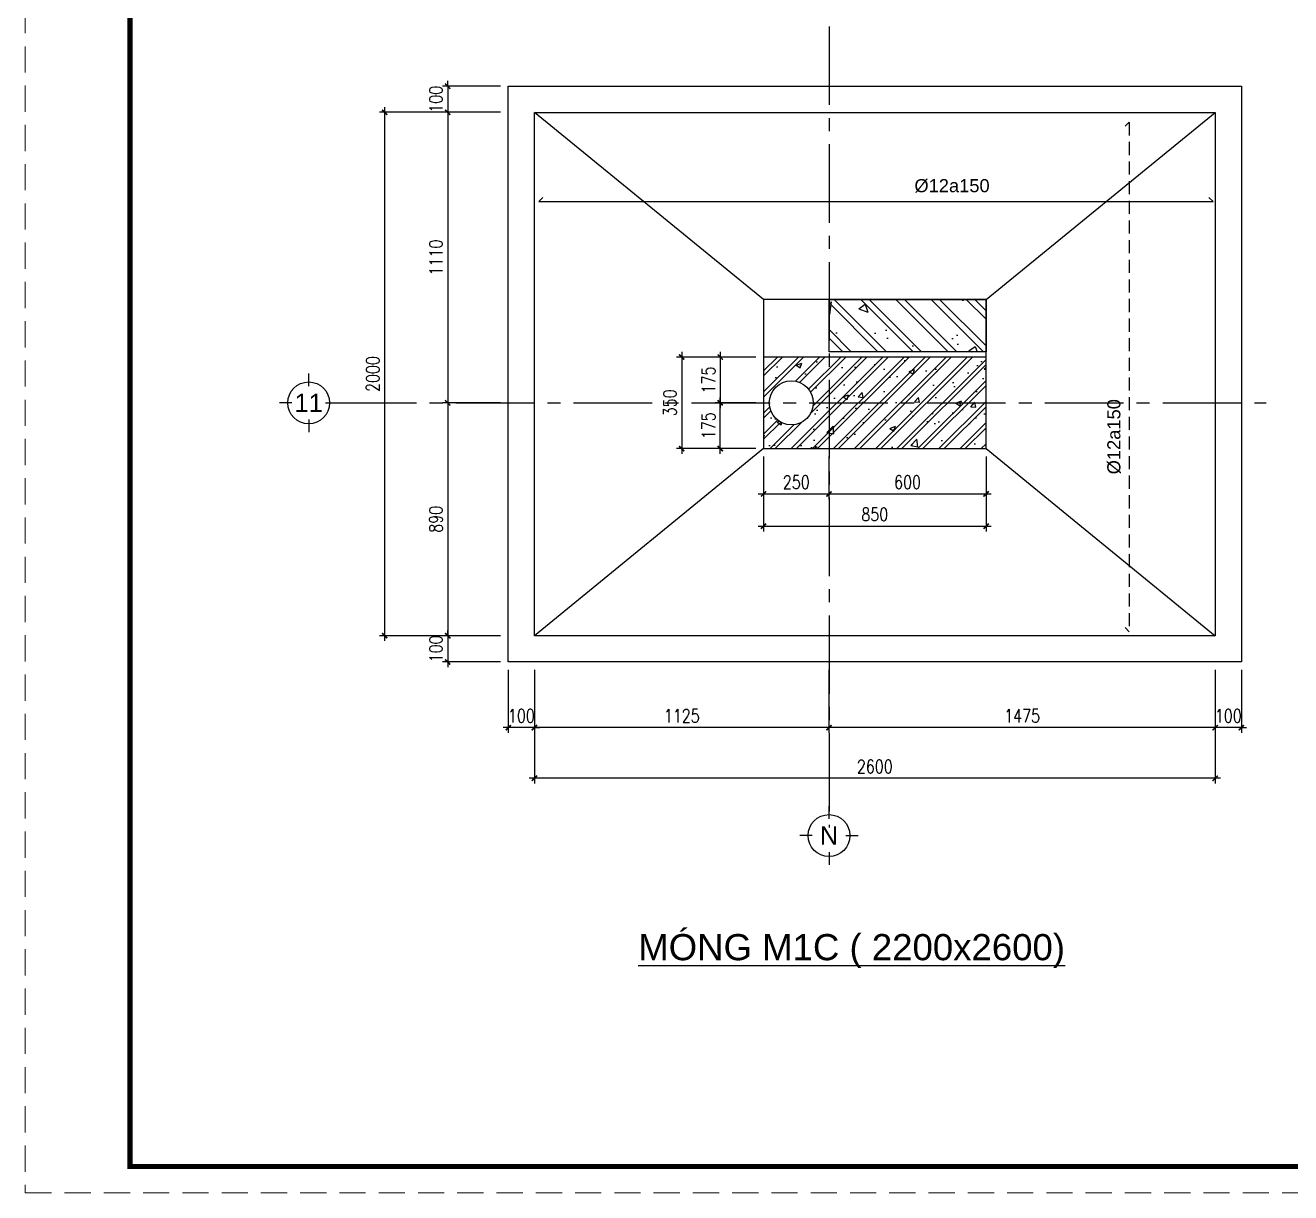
# Model space of a CAD drawing. Header units: inches. Extents: x 651127 to 1529722, y 768575 to 1021311.
# Drawn here: x 1180221 to 1204387, y 831541 to 853843 of the extents above; entities that cross this region are included whole.
import ezdxf
from ezdxf.enums import TextEntityAlignment as Align

# ---------------------------------------------------------------- set-up
doc = ezdxf.new("R2010")
doc.units = ezdxf.units.IN
doc.header["$LTSCALE"] = 1000
doc.header["$MEASUREMENT"] = 0
doc.linetypes.add('CENTER2', pattern=[1.125, 0.75, -0.125, 0.125, -0.125])
doc.linetypes.add('HIDDEN', pattern=[0.375, 0.25, -0.125])
doc.layers.get('DEFPOINTS').update_dxf_attribs({"color": 8, "lineweight": 9})
for name, color, linetype in [('DWGshare.com_1', 7, 'Continuous'), ('DWGshare.com_10', 7, 'Continuous'), ('DWGshare.com_11', 143, 'Continuous'), ('DWGshare.com_15', 1, 'Continuous'), ('DWGshare.com_19', 136, 'Continuous'), ('DWGshare.com_2', 147, 'Continuous'), ('DWGshare.com_3', 7, 'Continuous'), ('DWGshare.com_38', 8, 'Continuous'), ('DWGshare.com_4', 8, 'CENTER2'), ('DWGshare.com_6', 40, 'Continuous'), ('DWGshare.com_9', 8, 'Continuous')]:
    doc.layers.add(name, color=color, linetype=linetype)
doc.styles.add('DWGshare.com_2', font='VHELVEB.TTF')
doc.styles.add('DWGshare.com_4', font='romans.shx', dxfattribs={"width": 0.8})
doc.styles.add('DWGshare.com_6', font='VHELVEN.TTF')
doc.styles.add('DWGshare.com_9', font='VHELVEN.TTF', dxfattribs={"width": 0.8})
doc.dimstyles.new('DWGshare.com_3', dxfattribs={"dimscale": 100, "dimtxt": 2.5, "dimasz": 1, "dimexe": 1, "dimexo": 1.5, "dimgap": 1, "dimtad": 1, "dimdec": 0, "dimlfac": 0.2, "dimzin": 0, "dimdsep": 46, "dimtxsty": 'DWGshare.com_4', "dimblk": 'DWGshare.com_1', "dimcen": 1.5, "dimdle": 1, "dimclrd": 256, "dimclre": 256, "dimclrt": 7, "dimadec": 0, "dimazin": 0, "dimtfac": 1, "dimtdec": 0, "dimtix": 1, "dimtmove": 2, "dimatfit": 3, "dimfxl": 1, "dimtolj": 1, "dimtzin": 0, "dimarcsym": 0})

# ---------------------------------------------------------------- blocks, each defined once
blk = doc.blocks.new('DWGshare.com_1')
at = {"color": 0, "linetype": 'ByBlock', "const_width": 0.3}
blk.add_lwpolyline([(-0.5, -0.5), (0.5, 0.5)], dxfattribs=at)
blk = doc.blocks.new('*D610')
at = {"layer": 'DEFPOINTS', "color": 0, "transparency": 16777216}
for p in [(1189945, 841681), (1195570, 841681), (1189945, 840426)]:
    blk.add_point(p, dxfattribs=at)
at = {"layer": 'DWGshare.com_19', "lineweight": -2, "transparency": 16777216}
for p, q in [((1189945, 841531), (1189945, 840326)), ((1195570, 841531), (1195570, 840326)), ((1195670, 840426), (1189845, 840426))]:
    blk.add_line(p, q, dxfattribs=at)
at = {"layer": 'DWGshare.com_19', "lineweight": -2, "transparency": 16777216, "xscale": 100, "yscale": 100, "zscale": 100, "rotation": 180}
blk.add_blockref('DWGshare.com_1', (1189945, 840426), dxfattribs=at)
at = {"layer": 'DWGshare.com_19', "lineweight": -2, "transparency": 16777216, "xscale": 100, "yscale": 100, "zscale": 100}
blk.add_blockref('DWGshare.com_1', (1195570, 840426), dxfattribs=at)
at = {"layer": 'DWGshare.com_19', "color": 7, "transparency": 16777216, "insert": (1192758, 840651), "char_height": 250, "attachment_point": 5, "style": 'DWGshare.com_4'}
blk.add_mtext('\\A1;1125', dxfattribs=at)
blk = doc.blocks.new('*D613')
at = {"layer": 'DEFPOINTS', "color": 0, "transparency": 16777216}
for p in [(1189945, 841681), (1202945, 841681), (1189945, 839458)]:
    blk.add_point(p, dxfattribs=at)
at = {"layer": 'DWGshare.com_19', "lineweight": -2, "transparency": 16777216}
for p, q in [((1189945, 841531), (1189945, 839358)), ((1202945, 841531), (1202945, 839358)), ((1203045, 839458), (1189845, 839458))]:
    blk.add_line(p, q, dxfattribs=at)
at = {"layer": 'DWGshare.com_19', "lineweight": -2, "transparency": 16777216, "xscale": 100, "yscale": 100, "zscale": 100, "rotation": 180}
blk.add_blockref('DWGshare.com_1', (1189945, 839458), dxfattribs=at)
at = {"layer": 'DWGshare.com_19', "lineweight": -2, "transparency": 16777216, "xscale": 100, "yscale": 100, "zscale": 100}
blk.add_blockref('DWGshare.com_1', (1202945, 839458), dxfattribs=at)
at = {"layer": 'DWGshare.com_19', "color": 7, "transparency": 16777216, "insert": (1196445, 839683), "char_height": 250, "attachment_point": 5, "style": 'DWGshare.com_4'}
blk.add_mtext('\\A1;2600', dxfattribs=at)
blk = doc.blocks.new('*D615')
at = {"layer": 'DEFPOINTS', "color": 0, "transparency": 16777216}
for p in [(1189445, 852181), (1187084, 842181), (1189445, 842181)]:
    blk.add_point(p, dxfattribs=at)
at = {"layer": 'DWGshare.com_2', "lineweight": -2, "transparency": 16777216}
for p, q in [((1189295, 852181), (1186984, 852181)), ((1187084, 852281), (1187084, 842081)), ((1189295, 842181), (1186984, 842181))]:
    blk.add_line(p, q, dxfattribs=at)
at = {"layer": 'DWGshare.com_2', "lineweight": -2, "transparency": 16777216, "xscale": 100, "yscale": 100, "zscale": 100}
for p, rotation in [((1187084, 852181), 90), ((1187084, 842181), 270)]:
    blk.add_blockref('DWGshare.com_1', p, dxfattribs=dict(at, rotation=rotation))
at = {"layer": 'DWGshare.com_2', "color": 7, "transparency": 16777216, "insert": (1186859, 847181), "char_height": 250, "attachment_point": 5, "rotation": 90, "style": 'DWGshare.com_4'}
blk.add_mtext('\\A1;2000', dxfattribs=at)
blk = doc.blocks.new('*D616')
at = {"layer": 'DEFPOINTS', "color": 0, "transparency": 16777216}
for p in [(1189445, 846631), (1188288, 842181), (1189445, 842181)]:
    blk.add_point(p, dxfattribs=at)
at = {"layer": 'DWGshare.com_19', "lineweight": -2, "transparency": 16777216}
for p, q in [((1189295, 846631), (1188188, 846631)), ((1188288, 846731), (1188288, 842081)), ((1189295, 842181), (1188188, 842181))]:
    blk.add_line(p, q, dxfattribs=at)
at = {"layer": 'DWGshare.com_19', "lineweight": -2, "transparency": 16777216, "xscale": 100, "yscale": 100, "zscale": 100}
for p, rotation in [((1188288, 846631), 90), ((1188288, 842181), 270)]:
    blk.add_blockref('DWGshare.com_1', p, dxfattribs=dict(at, rotation=rotation))
at = {"layer": 'DWGshare.com_19', "color": 7, "transparency": 16777216, "insert": (1188063, 844406), "char_height": 250, "attachment_point": 5, "rotation": 90, "style": 'DWGshare.com_4'}
blk.add_mtext('\\A1;890', dxfattribs=at)
blk = doc.blocks.new('*D617')
at = {"layer": 'DEFPOINTS', "color": 0, "transparency": 16777216}
for p in [(1189445, 842181), (1188288, 841681), (1189445, 841681)]:
    blk.add_point(p, dxfattribs=at)
at = {"layer": 'DWGshare.com_19', "lineweight": -2, "transparency": 16777216}
for p, q in [((1189295, 842181), (1188188, 842181)), ((1188288, 842181), (1188288, 842281)), ((1188288, 842181), (1188288, 841681)), ((1189295, 841681), (1188188, 841681)), ((1188288, 841681), (1188288, 841581))]:
    blk.add_line(p, q, dxfattribs=at)
at = {"layer": 'DWGshare.com_19', "lineweight": -2, "transparency": 16777216, "xscale": 100, "yscale": 100, "zscale": 100}
for p, rotation in [((1188288, 842181), 270), ((1188288, 841681), 90)]:
    blk.add_blockref('DWGshare.com_1', p, dxfattribs=dict(at, rotation=rotation))
at = {"layer": 'DWGshare.com_19', "color": 7, "transparency": 16777216, "insert": (1188063, 841931), "char_height": 250, "attachment_point": 5, "rotation": 90, "style": 'DWGshare.com_4'}
blk.add_mtext('\\A1;100', dxfattribs=at)
blk = doc.blocks.new('*D618')
at = {"layer": 'DEFPOINTS', "color": 0, "transparency": 16777216}
for p in [(1189445, 841681), (1189945, 841681), (1189445, 840426)]:
    blk.add_point(p, dxfattribs=at)
at = {"layer": 'DWGshare.com_19', "lineweight": -2, "transparency": 16777216}
for p, q in [((1189445, 841531), (1189445, 840326)), ((1189945, 841531), (1189945, 840326)), ((1189445, 840426), (1189345, 840426)), ((1189945, 840426), (1189445, 840426)), ((1189945, 840426), (1190045, 840426))]:
    blk.add_line(p, q, dxfattribs=at)
at = {"layer": 'DWGshare.com_19', "lineweight": -2, "transparency": 16777216, "xscale": 100, "yscale": 100, "zscale": 100}
blk.add_blockref('DWGshare.com_1', (1189445, 840426), dxfattribs=at)
at = {"layer": 'DWGshare.com_19', "lineweight": -2, "transparency": 16777216, "xscale": 100, "yscale": 100, "zscale": 100, "rotation": 180}
blk.add_blockref('DWGshare.com_1', (1189945, 840426), dxfattribs=at)
at = {"layer": 'DWGshare.com_19', "color": 7, "transparency": 16777216, "insert": (1189695, 840651), "char_height": 250, "attachment_point": 5, "style": 'DWGshare.com_4'}
blk.add_mtext('\\A1;100', dxfattribs=at)
blk = doc.blocks.new('*D619')
at = {"layer": 'DEFPOINTS', "color": 0, "transparency": 16777216}
for p in [(1189445, 852181), (1188288, 846631), (1189445, 846631)]:
    blk.add_point(p, dxfattribs=at)
at = {"layer": 'DWGshare.com_2', "lineweight": -2, "transparency": 16777216}
for p, q in [((1189295, 852181), (1188188, 852181)), ((1188288, 852281), (1188288, 846531)), ((1189295, 846631), (1188188, 846631))]:
    blk.add_line(p, q, dxfattribs=at)
at = {"layer": 'DWGshare.com_2', "lineweight": -2, "transparency": 16777216, "xscale": 100, "yscale": 100, "zscale": 100}
for p, rotation in [((1188288, 852181), 90), ((1188288, 846631), 270)]:
    blk.add_blockref('DWGshare.com_1', p, dxfattribs=dict(at, rotation=rotation))
at = {"layer": 'DWGshare.com_2', "color": 7, "transparency": 16777216, "insert": (1188063, 849406), "char_height": 250, "attachment_point": 5, "rotation": 90, "style": 'DWGshare.com_4'}
blk.add_mtext('\\A1;1110', dxfattribs=at)
blk = doc.blocks.new('*D620')
at = {"layer": 'DEFPOINTS', "color": 0, "transparency": 16777216}
for p in [(1189445, 852681), (1188288, 852181), (1189445, 852181)]:
    blk.add_point(p, dxfattribs=at)
at = {"layer": 'DWGshare.com_2', "lineweight": -2, "transparency": 16777216}
for p, q in [((1189295, 852681), (1188188, 852681)), ((1188288, 852681), (1188288, 852781)), ((1188288, 852681), (1188288, 852181)), ((1189295, 852181), (1188188, 852181)), ((1188288, 852181), (1188288, 852081))]:
    blk.add_line(p, q, dxfattribs=at)
at = {"layer": 'DWGshare.com_2', "lineweight": -2, "transparency": 16777216, "xscale": 100, "yscale": 100, "zscale": 100}
for p, rotation in [((1188288, 852681), 270), ((1188288, 852181), 90)]:
    blk.add_blockref('DWGshare.com_1', p, dxfattribs=dict(at, rotation=rotation))
at = {"layer": 'DWGshare.com_2', "color": 7, "transparency": 16777216, "insert": (1188063, 852431), "char_height": 250, "attachment_point": 5, "rotation": 90, "style": 'DWGshare.com_4'}
blk.add_mtext('\\A1;100', dxfattribs=at)
blk = doc.blocks.new('*D628')
at = {"layer": 'DEFPOINTS', "color": 0, "transparency": 16777216}
for p in [(1195570, 841681), (1202945, 841681), (1195570, 840426)]:
    blk.add_point(p, dxfattribs=at)
at = {"layer": 'DWGshare.com_19', "lineweight": -2, "transparency": 16777216}
for p, q in [((1195570, 841531), (1195570, 840326)), ((1202945, 841531), (1202945, 840326)), ((1203045, 840426), (1195470, 840426))]:
    blk.add_line(p, q, dxfattribs=at)
at = {"layer": 'DWGshare.com_19', "lineweight": -2, "transparency": 16777216, "xscale": 100, "yscale": 100, "zscale": 100, "rotation": 180}
blk.add_blockref('DWGshare.com_1', (1195570, 840426), dxfattribs=at)
at = {"layer": 'DWGshare.com_19', "lineweight": -2, "transparency": 16777216, "xscale": 100, "yscale": 100, "zscale": 100}
blk.add_blockref('DWGshare.com_1', (1202945, 840426), dxfattribs=at)
at = {"layer": 'DWGshare.com_19', "color": 7, "transparency": 16777216, "insert": (1199258, 840651), "char_height": 250, "attachment_point": 5, "style": 'DWGshare.com_4'}
blk.add_mtext('\\A1;1475', dxfattribs=at)
blk = doc.blocks.new('*D629')
at = {"layer": 'DEFPOINTS', "color": 0, "transparency": 16777216}
for p in [(1202945, 841681), (1203445, 841681), (1202945, 840426)]:
    blk.add_point(p, dxfattribs=at)
at = {"layer": 'DWGshare.com_19', "lineweight": -2, "transparency": 16777216}
for p, q in [((1202945, 841531), (1202945, 840326)), ((1203445, 841531), (1203445, 840326)), ((1202945, 840426), (1202845, 840426)), ((1203445, 840426), (1202945, 840426)), ((1203445, 840426), (1203545, 840426))]:
    blk.add_line(p, q, dxfattribs=at)
at = {"layer": 'DWGshare.com_19', "lineweight": -2, "transparency": 16777216, "xscale": 100, "yscale": 100, "zscale": 100}
blk.add_blockref('DWGshare.com_1', (1202945, 840426), dxfattribs=at)
at = {"layer": 'DWGshare.com_19', "lineweight": -2, "transparency": 16777216, "xscale": 100, "yscale": 100, "zscale": 100, "rotation": 180}
blk.add_blockref('DWGshare.com_1', (1203445, 840426), dxfattribs=at)
at = {"layer": 'DWGshare.com_19', "color": 7, "transparency": 16777216, "insert": (1203195, 840651), "char_height": 250, "attachment_point": 5, "style": 'DWGshare.com_4'}
blk.add_mtext('\\A1;100', dxfattribs=at)
blk = doc.blocks.new('*D630')
at = {"layer": 'DEFPOINTS', "color": 0, "transparency": 16777216}
for p in [(1194320, 845756), (1195570, 845756), (1195570, 844890)]:
    blk.add_point(p, dxfattribs=at)
at = {"layer": 'DWGshare.com_2', "lineweight": -2, "transparency": 16777216}
for p, q in [((1194320, 845606), (1194320, 844790)), ((1195570, 845606), (1195570, 844790)), ((1194220, 844890), (1195670, 844890))]:
    blk.add_line(p, q, dxfattribs=at)
at = {"layer": 'DWGshare.com_2', "lineweight": -2, "transparency": 16777216, "xscale": 100, "yscale": 100, "zscale": 100, "rotation": 180}
blk.add_blockref('DWGshare.com_1', (1194320, 844890), dxfattribs=at)
at = {"layer": 'DWGshare.com_2', "lineweight": -2, "transparency": 16777216, "xscale": 100, "yscale": 100, "zscale": 100}
blk.add_blockref('DWGshare.com_1', (1195570, 844890), dxfattribs=at)
at = {"layer": 'DWGshare.com_2', "color": 7, "transparency": 16777216, "insert": (1194945, 845115), "char_height": 250, "attachment_point": 5, "style": 'DWGshare.com_4'}
blk.add_mtext('\\A1;250', dxfattribs=at)
blk = doc.blocks.new('*D631')
at = {"layer": 'DEFPOINTS', "color": 0, "transparency": 16777216}
for p in [(1195570, 845756), (1198570, 845756), (1198570, 844890)]:
    blk.add_point(p, dxfattribs=at)
at = {"layer": 'DWGshare.com_2', "lineweight": -2, "transparency": 16777216}
for p, q in [((1195570, 845606), (1195570, 844790)), ((1198570, 845606), (1198570, 844790)), ((1195470, 844890), (1198670, 844890))]:
    blk.add_line(p, q, dxfattribs=at)
at = {"layer": 'DWGshare.com_2', "lineweight": -2, "transparency": 16777216, "xscale": 100, "yscale": 100, "zscale": 100, "rotation": 180}
blk.add_blockref('DWGshare.com_1', (1195570, 844890), dxfattribs=at)
at = {"layer": 'DWGshare.com_2', "lineweight": -2, "transparency": 16777216, "xscale": 100, "yscale": 100, "zscale": 100}
blk.add_blockref('DWGshare.com_1', (1198570, 844890), dxfattribs=at)
at = {"layer": 'DWGshare.com_2', "color": 7, "transparency": 16777216, "insert": (1197070, 845115), "char_height": 250, "attachment_point": 5, "style": 'DWGshare.com_4'}
blk.add_mtext('\\A1;600', dxfattribs=at)
blk = doc.blocks.new('*D632')
at = {"layer": 'DEFPOINTS', "color": 0, "transparency": 16777216}
for p in [(1194320, 847506), (1193493, 846631), (1194320, 846631)]:
    blk.add_point(p, dxfattribs=at)
at = {"layer": 'DWGshare.com_2', "lineweight": -2, "transparency": 16777216}
for p, q in [((1194170, 847506), (1193393, 847506)), ((1193493, 847606), (1193493, 846531)), ((1194170, 846631), (1193393, 846631))]:
    blk.add_line(p, q, dxfattribs=at)
at = {"layer": 'DWGshare.com_2', "lineweight": -2, "transparency": 16777216, "xscale": 100, "yscale": 100, "zscale": 100}
for p, rotation in [((1193493, 847506), 90), ((1193493, 846631), 270)]:
    blk.add_blockref('DWGshare.com_1', p, dxfattribs=dict(at, rotation=rotation))
at = {"layer": 'DWGshare.com_2', "color": 7, "transparency": 16777216, "insert": (1193268, 847068), "char_height": 250, "attachment_point": 5, "rotation": 90, "style": 'DWGshare.com_4'}
blk.add_mtext('\\A1;175', dxfattribs=at)
blk = doc.blocks.new('*D633')
at = {"layer": 'DEFPOINTS', "color": 0, "transparency": 16777216}
for p in [(1193493, 846631), (1194320, 846631), (1194320, 845756)]:
    blk.add_point(p, dxfattribs=at)
at = {"layer": 'DWGshare.com_2', "lineweight": -2, "transparency": 16777216}
for p, q in [((1194170, 846631), (1193393, 846631)), ((1193493, 845656), (1193493, 846731)), ((1194170, 845756), (1193393, 845756))]:
    blk.add_line(p, q, dxfattribs=at)
at = {"layer": 'DWGshare.com_2', "lineweight": -2, "transparency": 16777216, "xscale": 100, "yscale": 100, "zscale": 100}
for p, rotation in [((1193493, 846631), 90), ((1193493, 845756), 270)]:
    blk.add_blockref('DWGshare.com_1', p, dxfattribs=dict(at, rotation=rotation))
at = {"layer": 'DWGshare.com_2', "color": 7, "transparency": 16777216, "insert": (1193268, 846193), "char_height": 250, "attachment_point": 5, "rotation": 90, "style": 'DWGshare.com_4'}
blk.add_mtext('\\A1;175', dxfattribs=at)
blk = doc.blocks.new('*D634')
at = {"layer": 'DEFPOINTS', "color": 0, "transparency": 16777216}
for p in [(1194120, 847506), (1192757, 845756), (1194120, 845756)]:
    blk.add_point(p, dxfattribs=at)
at = {"layer": 'DWGshare.com_2', "lineweight": -2, "transparency": 16777216}
for p, q in [((1193970, 847506), (1192657, 847506)), ((1192757, 847606), (1192757, 845656)), ((1193970, 845756), (1192657, 845756))]:
    blk.add_line(p, q, dxfattribs=at)
at = {"layer": 'DWGshare.com_2', "lineweight": -2, "transparency": 16777216, "xscale": 100, "yscale": 100, "zscale": 100}
for p, rotation in [((1192757, 847506), 90), ((1192757, 845756), 270)]:
    blk.add_blockref('DWGshare.com_1', p, dxfattribs=dict(at, rotation=rotation))
at = {"layer": 'DWGshare.com_2', "color": 7, "transparency": 16777216, "insert": (1192532, 846631), "char_height": 250, "attachment_point": 5, "rotation": 90, "style": 'DWGshare.com_4'}
blk.add_mtext('\\A1;350', dxfattribs=at)
blk = doc.blocks.new('*D641')
at = {"layer": 'DEFPOINTS', "color": 0, "transparency": 16777216}
for p in [(1194320, 845606), (1198570, 845606), (1198570, 844275)]:
    blk.add_point(p, dxfattribs=at)
at = {"layer": 'DWGshare.com_2', "lineweight": -2, "transparency": 16777216}
for p, q in [((1194320, 845456), (1194320, 844175)), ((1198570, 845456), (1198570, 844175)), ((1194220, 844275), (1198670, 844275))]:
    blk.add_line(p, q, dxfattribs=at)
at = {"layer": 'DWGshare.com_2', "lineweight": -2, "transparency": 16777216, "xscale": 100, "yscale": 100, "zscale": 100, "rotation": 180}
blk.add_blockref('DWGshare.com_1', (1194320, 844275), dxfattribs=at)
at = {"layer": 'DWGshare.com_2', "lineweight": -2, "transparency": 16777216, "xscale": 100, "yscale": 100, "zscale": 100}
blk.add_blockref('DWGshare.com_1', (1198570, 844275), dxfattribs=at)
at = {"layer": 'DWGshare.com_2', "color": 7, "transparency": 16777216, "insert": (1196445, 844500), "char_height": 250, "attachment_point": 5, "style": 'DWGshare.com_4'}
blk.add_mtext('\\A1;850', dxfattribs=at)
blk = doc.blocks.new('DWGshare.com_2')
for p, q in [((0, 320), (0, 560)), ((-320, 0), (-560, 0)), ((320, 0), (560, 0)), ((0, -320), (0, -560))]:
    blk.add_line(p, q)
blk.add_circle((0, 0), 400)
at = {"linetype": 'Continuous', "style": 'DWGshare.com_2'}
blk.add_attdef('2', text='', height=350, dxfattribs=at).set_placement((0, 0), align=Align.MIDDLE_CENTER)

msp = doc.modelspace()

# ---------------------------------------------------------------- hatches: boundary and pattern name
at = {"layer": 'DWGshare.com_38'}
h = msp.add_hatch(dxfattribs=at)
h.set_pattern_fill('BETONG', color=256, scale=150, style=0, pattern_type=2)
h.set_pattern_definition([(50, (89228.1, 58850), (1075.8903, -94.1282), [112.5, -1237.5]), (355, (89228.1, 58850), (-208.127, 1128.2882), [90, -990]), (100.4514, (89317.7, 58842.2), (867.7641, 1034.1593), [95.6103, -1051.7132]), (46.1842, (89228.1, 59150), (1600.8616, -248.2785), [168.75, -1856.25]), (96.6356, (89361.5, 59129.3), (1401.994, 1461.1768), [143.4154, -1577.5695]), (351.1842, (89228, 59150), (1401.993, 1461.178), [135, -1485]), (21, (89378.1, 59075), (895.3606, -603.92834), [112.5, -1237.5]), (326, (89378.1, 59075), (364.973, 1087.7251), [90, -990]), (71.4514, (89452.7, 59024.7), (1260.33394, 483.79575), [95.6103, -1051.7132]), (37.5, (89228.08, 58850), (18.23978, 499.34078), [0, -978, 0, -1005, 0, -993.75]), (7.5, (89228.1, 58850), (394.6043, 591.61757), [0, -573, 0, -955.5, 0, -378.75]), (327.5, (88893.58, 58850), (800.73365, -33.83231), [0, -375, 0, -1170, 0, -1552.5]), (317.5, (88743.6, 58850), (874.77925, 150.15747), [0, -487.5, 0, -777, 0, -1102.5]), (45, (89228.08, 58850), (-201.52543, 201.52543), []), (45, (89228.08, 58947.5), (-201.52543, 201.52543), [])])
h.paths.add_polyline_path([(1198570.2, 845755.5), (1198570.2, 847505.5), (1194320.2, 847505.5), (1194320.2, 845755.5)])
edge = h.paths.add_edge_path(flags=16)
edge.add_arc((1194850, 846630.5), 420, 0, 360)
at = {"layer": 'DWGshare.com_9'}
h = msp.add_hatch(dxfattribs=at)
h.set_pattern_fill('BETONG', color=256, scale=250, style=0, pattern_type=2)
h.set_pattern_definition([(310, (66067.9, 1636280.5), (1793.1505, 156.8803), [187.5, -2062.5]), (5, (66067.9, 1636280.5), (-346.8783, -1880.4803), [150, -1650]), (259.5486, (66217.3, 1636293.6), (1446.2735, -1723.5989), [159.3505, -1752.8553]), (313.8158, (66067.9, 1635780.5), (2668.1026, 413.7975), [281.25, -3093.75]), (263.3644, (66290.2, 1635815), (2336.657, -2435.2947), [239.0257, -2629.2825]), (8.8158, (66068, 1635780.5), (2336.655, -2435.2965), [225, -2475]), (339, (66317.9, 1635905.5), (1492.2676, 1006.5472), [187.5, -2062.5]), (34, (66317.9, 1635905.5), (608.2883, -1812.875), [150, -1650]), (288.5486, (66442.2, 1635989.4), (2100.5566, -806.3262), [159.3505, -1752.8553]), (322.5, (66067.9, 1636280.5), (30.39964, -832.23463), [0, -1630, 0, -1675, 0, -1656.25]), (352.5, (66067.9, 1636280.5), (657.67384, -986.0293), [0, -955, 0, -1592.5, 0, -631.25]), (32.5, (65510.4, 1636280.5), (1334.5561, 56.38718), [0, -625, 0, -1950, 0, -2587.5]), (42.5, (65260.4, 1636280.5), (1457.9654, -250.2625), [0, -812.5, 0, -1295, 0, -1837.5]), (315, (66067.87, 1636280.5), (-335.87572, -335.87572), []), (315, (66067.87, 1636118), (-335.87572, -335.87572), [])])
h.paths.add_polyline_path([(1195570.2, 847605.5), (1195570.2, 848605.5), (1198570.2, 848605.5), (1198570.2, 847605.5)])

# ---------------------------------------------------------------- linework, layer by layer
at = {"layer": 'DEFPOINTS', "linetype": 'HIDDEN', "ltscale": 2}
msp.add_lwpolyline([(1180221.5, 831540.9), (1264321.5, 831540.9), (1264321.5, 890940.9), (1180221.5, 890940.9)], close=True, dxfattribs=at)
at = {"layer": 'DWGshare.com_1', "const_width": 100}
msp.add_lwpolyline([(1182221.5, 832040.9), (1263821.5, 832040.9), (1263821.5, 890440.9), (1182221.5, 890440.9)], close=True, dxfattribs=at)
at = {"layer": 'DWGshare.com_11'}
msp.add_lwpolyline([(1189445.2, 841680.5), (1189445.2, 852680.5), (1203445.2, 852680.5), (1203445.2, 841680.5)], close=True, dxfattribs=at)
at = {"layer": 'DWGshare.com_15'}
msp.add_circle((1194850, 846630.5), 420, dxfattribs=at)
at = {"layer": 'DWGshare.com_3'}
for p, q in [((1194320.2, 848605.5), (1189945.2, 852180.5)), ((1198570.2, 848605.5), (1202945.2, 852180.5)), ((1194320.2, 845755.5), (1189945.2, 842180.5)), ((1198570.2, 845755.5), (1202945.2, 842180.5))]:
    msp.add_line(p, q, dxfattribs=at)
for points in [[(1189945.2, 842180.5), (1189945.2, 852180.5), (1202945.2, 852180.5), (1202945.2, 842180.5)], [(1198570.2, 848605.5), (1194320.2, 848605.5), (1194320.2, 845755.5), (1198570.2, 845755.5)], [(1195570.2, 847605.5), (1195570.2, 848605.5), (1198570.2, 848605.5), (1198570.2, 847605.5)], [(1198570.2, 845755.5), (1198570.2, 847505.5), (1194320.2, 847505.5), (1194320.2, 845755.5)], [(1198570.2, 845755.5), (1198570.2, 847505.5), (1194320.2, 847505.5), (1194320.2, 845755.5)]]:
    msp.add_lwpolyline(points, close=True, dxfattribs=at)
at = {"layer": 'DWGshare.com_3', "color": 1, "linetype": 'HIDDEN'}
msp.add_lwpolyline([(1201226.8, 851914.4), (1201302.4, 851990.1), (1201302.4, 842258.4), (1201226.8, 842338.7)], dxfattribs=at)
at = {"layer": 'DWGshare.com_3', "color": 1}
msp.add_lwpolyline([(1190106.2, 850552.8), (1190030.5, 850477.1), (1202904.9, 850477.1), (1202824.6, 850552.8)], dxfattribs=at)
at = {"layer": 'DWGshare.com_4', "ltscale": 2}
for p, q in [((1195570.2, 885320.8), (1195570.2, 838520.6)), ((1186193.5, 846630.5), (1203915.8, 846630.5))]:
    msp.add_line(p, q, dxfattribs=at)

# ---------------------------------------------------------------- block references
at = {"layer": 'DWGshare.com_6', "linetype": 'CENTER2'}
for p, values in [((1185633.5, 846630.5), {'2': '11'}), ((1195570.2, 838364.1), {'2': 'N'})]:
    msp.add_blockref('DWGshare.com_2', p, dxfattribs=at).add_auto_attribs(values)

# ---------------------------------------------------------------- texts
at = {"layer": 'DWGshare.com_10'}
for s, height, style, p in [('Þ12a150', 250, 'DWGshare.com_6', (1197919.5, 850780.3)), ('%%UMOÙNG M1C ( 2200x2600)', 500, 'DWGshare.com_9', (1196001.7, 836222.1))]:
    msp.add_text(s, height=height, dxfattribs=dict(at, style=style)).set_placement(p, align=Align.MIDDLE)
at = {"layer": 'DWGshare.com_10', "style": 'DWGshare.com_6'}
msp.add_text('Þ12a150', height=250, rotation=90, dxfattribs=at).set_placement((1201009.2, 845983.4), align=Align.MIDDLE)

# ---------------------------------------------------------------- dimensions: what is measured, and where the dimension line sits
at = {"layer": 'DWGshare.com_19'}
for base, p1, p2, picture, middle in [((1188287.7, 842180.5), (1189445.2, 846630.5), (1189445.2, 842180.5), '*D616', (1188062.7, 844405.5)), ((1188287.7, 841680.5), (1189445.2, 842180.5), (1189445.2, 841680.5), '*D617', (1188062.7, 841930.5))]:
    dim = msp.add_linear_dim(base=base, p1=p1, p2=p2, angle=90, dimstyle='DWGshare.com_3', dxfattribs=at)
    dim.commit()
    dim.dimension.update_dxf_attribs({"geometry": picture, "text_midpoint": middle})
for base, p1, p2, picture, middle in [((1189445.2, 840425.9), (1189945.2, 841680.5), (1189445.2, 841680.5), '*D618', (1189695.2, 840650.9)), ((1189945.2, 840425.9), (1195570.2, 841680.5), (1189945.2, 841680.5), '*D610', (1192757.7, 840650.9)), ((1189945.2, 839457.7), (1202945.2, 841680.5), (1189945.2, 841680.5), '*D613', (1196445.2, 839682.7)), ((1195570.2, 840425.9), (1202945.2, 841680.5), (1195570.2, 841680.5), '*D628', (1199257.7, 840650.9)), ((1202945.2, 840425.9), (1203445.2, 841680.5), (1202945.2, 841680.5), '*D629', (1203195.2, 840650.9))]:
    dim = msp.add_linear_dim(base=base, p1=p1, p2=p2, dimstyle='DWGshare.com_3', dxfattribs=at)
    dim.commit()
    dim.dimension.update_dxf_attribs({"geometry": picture, "text_midpoint": middle})
at = {"layer": 'DWGshare.com_2'}
for base, p1, p2, angle, picture, middle in [((1188287.7, 852180.5), (1189445.2, 852680.5), (1189445.2, 852180.5), 90, '*D620', (1188062.7, 852430.5)), ((1187083.5, 842180.5), (1189445.2, 852180.5), (1189445.2, 842180.5), 90, '*D615', (1186858.5, 847180.5)), ((1188287.7, 846630.5), (1189445.2, 852180.5), (1189445.2, 846630.5), 90, '*D619', (1188062.7, 849405.5)), ((1192756.9, 845755.5), (1194120.2, 847505.5), (1194120.2, 845755.5), 90, '*D634', (1192531.9, 846630.5)), ((1193492.6, 846630.5), (1194320.2, 847505.5), (1194320.2, 846630.5), 90, '*D632', (1193267.6, 847068)), ((1193492.6, 846630.5), (1194320.2, 845755.5), (1194320.2, 846630.5), 270, '*D633', (1193267.6, 846193))]:
    dim = msp.add_linear_dim(base=base, p1=p1, p2=p2, angle=angle, dimstyle='DWGshare.com_3', dxfattribs=at)
    dim.commit()
    dim.dimension.update_dxf_attribs({"geometry": picture, "text_midpoint": middle})
for base, p1, p2, picture, middle in [((1195570.2, 844890), (1194320.2, 845755.5), (1195570.2, 845755.5), '*D630', (1194945.2, 845115)), ((1198570.2, 844275.3), (1194320.2, 845605.5), (1198570.2, 845605.5), '*D641', (1196445.2, 844500.3)), ((1198570.2, 844890), (1195570.2, 845755.5), (1198570.2, 845755.5), '*D631', (1197070.2, 845115))]:
    dim = msp.add_linear_dim(base=base, p1=p1, p2=p2, dimstyle='DWGshare.com_3', dxfattribs=at)
    dim.commit()
    dim.dimension.update_dxf_attribs({"geometry": picture, "text_midpoint": middle})

doc.saveas('drawing.dxf')
